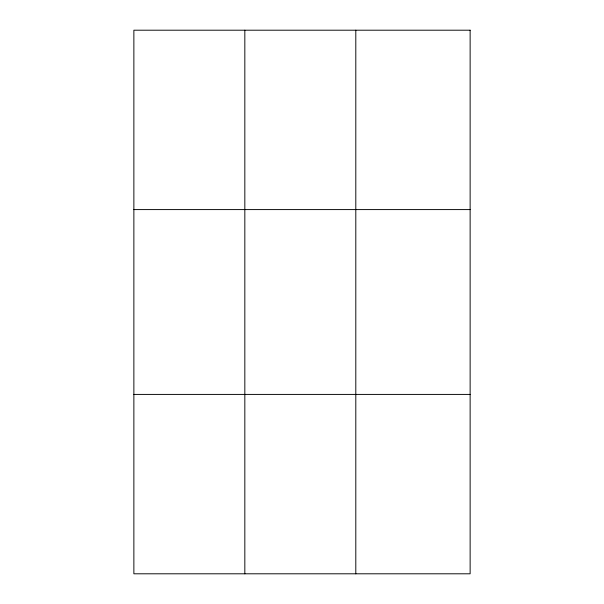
<?xml version="1.0" encoding="UTF-8"?>
<svg xmlns="http://www.w3.org/2000/svg" width="604" height="604" viewBox="0 0 604 604"><rect width="100%" height="100%" fill="white"/><g stroke="black" fill="none" stroke-linecap="round" stroke-linejoin="round"><path stroke-width="0.91" d="M244.831 573.8L244.831 30.2M355.801 573.8L355.801 30.2M133.869 209.588L470.131 209.588M133.869 394.412L470.131 394.412M470.131 30.2L470.131 573.8L133.869 573.8L133.869 30.2L470.131 30.2"/></g></svg>
